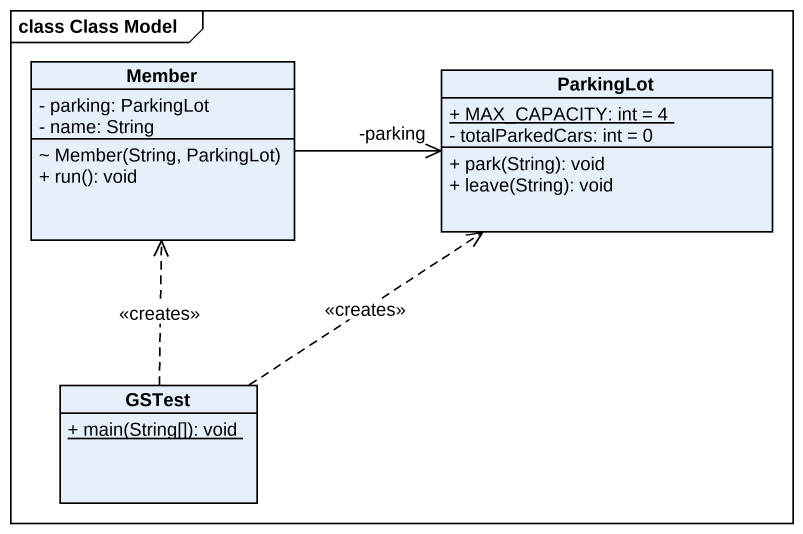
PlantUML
@startuml
mainframe class Class Model
hide circle
hide empty members
skinparam classAttributeIconSize 0
class Member {
  - parking: ParkingLot
  - name: String
  ~ Member(String, ParkingLot)
  + run(): void
}
class ParkingLot {
  {static} + MAX_CAPACITY: int = 4
  - totalParkedCars: int = 0
  + park(String): void
  + leave(String): void
}
class GSTest {
  {static} + main(String[]): void
}
Member -right-> "-parking" ParkingLot
GSTest .up.> Member : <<creates>>
GSTest .up.> ParkingLot : <<creates>>
@enduml
